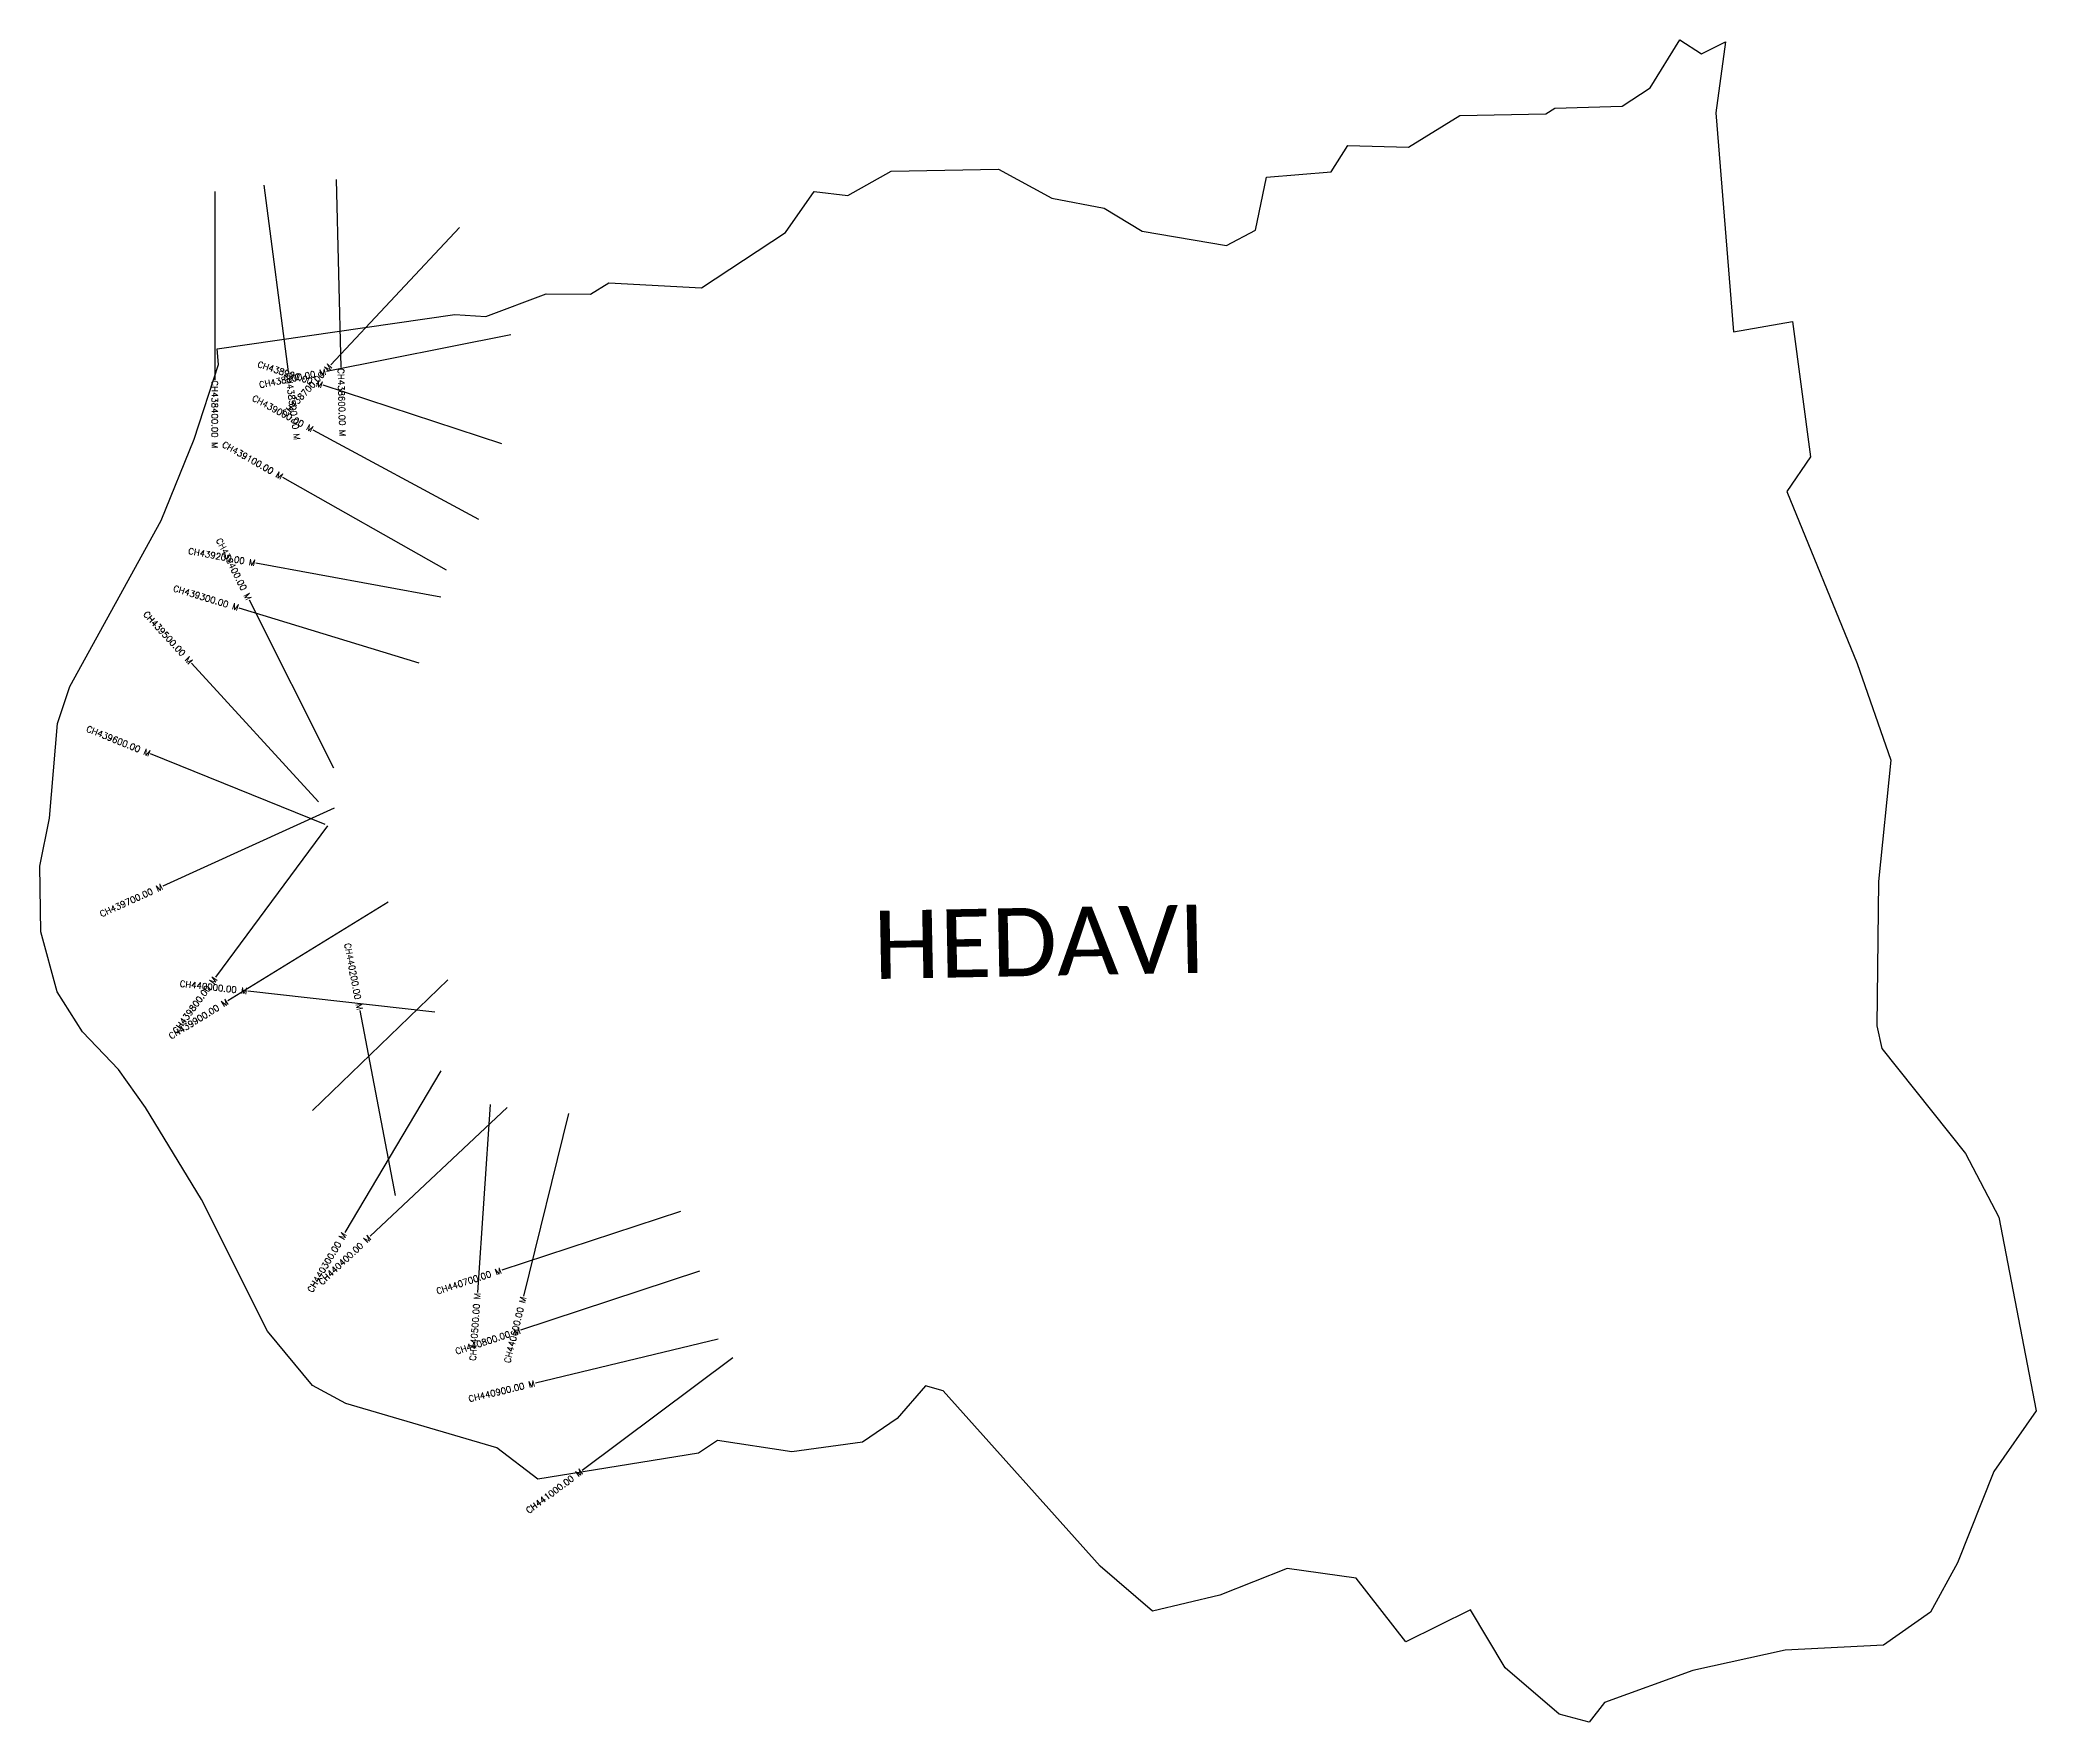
# Model space of a CAD drawing. Header units: metres. Extents: x 309946 to 313129, y 1919170 to 1921850.
import ezdxf
from ezdxf.enums import TextEntityAlignment as Align

# ---------------------------------------------------------------- set-up
doc = ezdxf.new("R2010")
doc.units = ezdxf.units.M
for name, color, linetype in [('CS', 134, 'Continuous'), ('CSMark', 6, 'Continuous'), ('village', 3, 'Continuous'), ('VILLAGE NAME', 250, 'Continuous')]:
    doc.layers.add(name, color=color, linetype=linetype)
doc.styles.get("Standard").update_dxf_attribs({"font": 'simplex.shx'})

msp = doc.modelspace()

# ---------------------------------------------------------------- linework, layer by layer
at = {"layer": 'CS'}
for p, q in [((310224.8, 1921608.9), (310224.9, 1921308.9)), ((310303, 1921618.9), (310342, 1921321.5)), ((310418.3, 1921628.1), (310425.9, 1921328.2)), ((310614.9, 1921551.7), (310409.8, 1921332.8)), ((310697.1, 1921380.7), (310402.9, 1921321.9)), ((310682.7, 1921206.9), (310397.6, 1921300.1)), ((310645.7, 1921086), (310381.9, 1921228.7)), ((310594.3, 1921005.5), (310333.2, 1921153.2)), ((310585.5, 1920962.5), (310290.4, 1921016.5)), ((310550.7, 1920857.4), (310263.8, 1920945)), ((310414.8, 1920689.8), (310280.1, 1920957.8)), ((310390.2, 1920635.9), (310187.6, 1920857.2)), ((310400.6, 1920600.3), (310122.4, 1920712.5)), ((310415.1, 1920626), (310141.9, 1920501.9)), ((310404.4, 1920597.7), (310226, 1920356.5)), ((310501.3, 1920476.5), (310245.9, 1920319)), ((310575.9, 1920300.8), (310277.8, 1920334.4)), ((310596.7, 1920352.5), (310380.9, 1920144)), ((310512.8, 1920008.8), (310456.7, 1920303.5)), ((310585.2, 1920207.6), (310432, 1919949.7)), ((310691.2, 1920149.1), (310472.4, 1919943.8)), ((310664.1, 1920153.7), (310643.6, 1919854.4)), ((310789, 1920139.5), (310717.1, 1919848.2)), ((310967.6, 1919983), (310682.5, 1919889.8)), ((310997.5, 1919887.9), (310712.5, 1919794.1)), ((311027.7, 1919779.7), (310736, 1919709.8)), ((311050.9, 1919749.9), (310810.4, 1919570.5))]:
    msp.add_line(p, q, dxfattribs=at)
at = {"layer": 'village', "color": 3, "true_color": 0x00ff00}
msp.add_polyline3d([(313128.8, 1919665.3, 0), (313061.3, 1919568.9, 0), (313003.7, 1919423.2, 0), (312960.7, 1919344.5, 0), (312885.6, 1919292.3, 0), (312728.6, 1919284, 0), (312581.6, 1919251.8, 0), (312440.7, 1919200.6, 0), (312416.1, 1919169.5, 0), (312368.5, 1919182.2, 0), (312282.3, 1919256.2, 0), (312226.8, 1919348.4, 0), (312124, 1919297.6, 0), (312044.6, 1919398.8, 0), (311934.6, 1919414.4, 0), (311827.3, 1919372, 0), (311719.8, 1919346.1, 0), (311636.3, 1919417.9, 0), (311386.2, 1919697.5, 0), (311358.1, 1919705.5, 0), (311313, 1919653.3, 0), (311257.4, 1919615.5, 0), (311144.7, 1919600, 0), (311026.5, 1919618.2, 0), (310996, 1919598.2, 0), (310740, 1919556.8, 0), (310674.5, 1919606.5, 0), (310433.6, 1919677, 0), (310380.8, 1919706, 0), (310309, 1919792.4, 0), (310203.5, 1920002.2, 0), (310114.4, 1920148.9, 0), (310071.3, 1920209.7, 0), (310013.7, 1920269.4, 0), (309973.7, 1920333.4, 0), (309947.7, 1920429, 0), (309946, 1920533.6, 0), (309961.2, 1920610.1, 0), (309973.8, 1920761.2, 0), (309993.8, 1920819.8, 0), (310139.5, 1921084.7, 0), (310191.9, 1921214.1, 0), (310230.9, 1921333.3, 0), (310228.9, 1921357.9, 0), (310607.4, 1921413, 0), (310656.9, 1921409.6, 0), (310753.4, 1921445.6, 0), (310823.7, 1921445.1, 0), (310853.3, 1921463.4, 0), (311000.8, 1921455.2, 0), (311135, 1921543.3, 0), (311180.5, 1921608.7, 0), (311234, 1921602.4, 0), (311303.4, 1921641.5, 0), (311474.4, 1921644.5, 0), (311559.7, 1921598.5, 0), (311643.1, 1921582.4, 0), (311703.6, 1921545.8, 0), (311838.2, 1921522.8, 0), (311884.1, 1921547.2, 0), (311902, 1921631.7, 0), (312004.8, 1921640.2, 0), (312031.4, 1921682.1, 0), (312128.2, 1921679.6, 0), (312209.9, 1921729.8, 0), (312347.1, 1921732.7, 0), (312361.6, 1921741.8, 0), (312469, 1921745.1, 0), (312513.7, 1921774.2, 0), (312560.9, 1921850.4, 0), (312595.1, 1921828.1, 0), (312633.8, 1921847.3, 0), (312618.1, 1921734.1, 0), (312646.4, 1921385.1, 0), (312740.7, 1921401.6, 0), (312768.9, 1921186, 0), (312731.4, 1921130.9, 0), (312843.3, 1920856.7, 0), (312897.2, 1920702.7, 0), (312877.5, 1920509, 0), (312874.7, 1920279.4, 0), (312882.8, 1920243.1, 0), (313016.4, 1920075.9, 0), (313069.4, 1919974.1, 0)], close=True, dxfattribs=at)

# ---------------------------------------------------------------- texts
at = {"layer": 'CSMark'}
for s, rotation, p in [('CH438900.00 M', 341.9018, (310396.6, 1921300.4)), ('CH438800.00 M', 11.3049, (310401.9, 1921321.7)), ('CH438700.00 M', 46.8648, (310409.1, 1921332.1)), ('CH439000.00 M', 331.5922, (310381, 1921229.2)), ('CH439100.00 M', 330.5114, (310332.3, 1921153.7)), ('CH439200.00 M', 349.6192, (310289.4, 1921016.7)), ('CH439400.00 M', 296.6811, (310279.6, 1920958.7)), ('CH439300.00 M', 343.0273, (310262.8, 1920945.3)), ('CH439500.00 M', 312.4823, (310186.9, 1920857.9)), ('CH439600.00 M', 338.0497, (310121.5, 1920712.8)), ('CH439700.00 M', 24.4306, (310141, 1920501.5)), ('CH440200.00 M', 280.7778, (310456.5, 1920304.5)), ('CH439800.00 M', 53.509, (310225.4, 1920355.7)), ('CH440000.00 M', 353.5738, (310276.8, 1920334.5)), ('CH439900.00 M', 31.6583, (310245.1, 1920318.5)), ('CH440300.00 M', 59.2946, (310431.5, 1919948.8)), ('CH440400.00 M', 43.1697, (310471.7, 1919943.1)), ('CH440700.00 M', 18.1056, (310681.5, 1919889.5)), ('CH440500.00 M', 86.0751, (310643.5, 1919853.4)), ('CH440600.00 M', 76.1343, (310716.9, 1919847.2)), ('CH440800.00 M', 18.2272, (310711.6, 1919793.8)), ('CH440900.00 M', 13.4855, (310735, 1919709.6)), ('CH441000.00 M', 36.7188, (310809.6, 1919569.9))]:
    msp.add_text(s, height=10, rotation=rotation, dxfattribs=at).set_placement(p, align=Align.MIDDLE_RIGHT)
for s, rotation, p in [('CH438500.00 M', 277.4735, (310342.2, 1921320.5)), ('CH438600.00 M', 271.4464, (310425.9, 1921327.2)), ('CH438400.00 M', 270.0067, (310224.9, 1921307.9))]:
    msp.add_text(s, height=10, rotation=rotation, dxfattribs=at).set_placement(p, align=Align.MIDDLE_LEFT)
at = {"layer": 'VILLAGE NAME', "insert": (311273.9, 1920462.4), "char_height": 108.748, "attachment_point": 1, "rotation": 1.1028}
msp.add_mtext_dynamic_manual_height_columns('{\\fCalibri|b0|i0|c0|p34;HEDAVI}', width=1571.314, gutter_width=543.7, heights=[0], dxfattribs=at)

doc.saveas('drawing.dxf')
